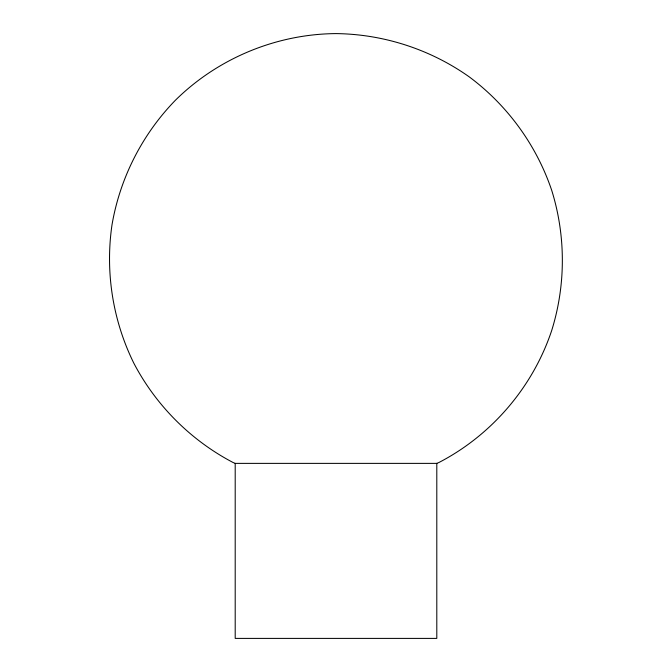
<?xml version="1.0" encoding="UTF-8"?>
<svg xmlns="http://www.w3.org/2000/svg" width="672" height="672" viewBox="0 0 672 672"><rect width="100%" height="100%" fill="white"/><g stroke="black" fill="none" stroke-linecap="round" stroke-linejoin="round"><path stroke-width="1.01" d="M436.8 463.378L438.967 462.479C491.837 435.061 532.888 386.996 551.704 330.481C565.891 285.02 565.891 235.78 551.704 190.319C536.458 145.194 507.511 105.353 469.308 76.919C430.458 49.375 383.62 34.154 336 33.6C276.444 34.028 218.047 58.22 175.627 100.027C142.346 134.098 119.986 177.971 111.989 224.918C105.092 272.042 112.795 320.678 133.921 363.367C156.03 405.544 190.856 440.37 233.033 462.479L235.2 463.378L436.8 463.378L436.8 638.4L235.2 638.4L235.2 463.378"/></g></svg>
